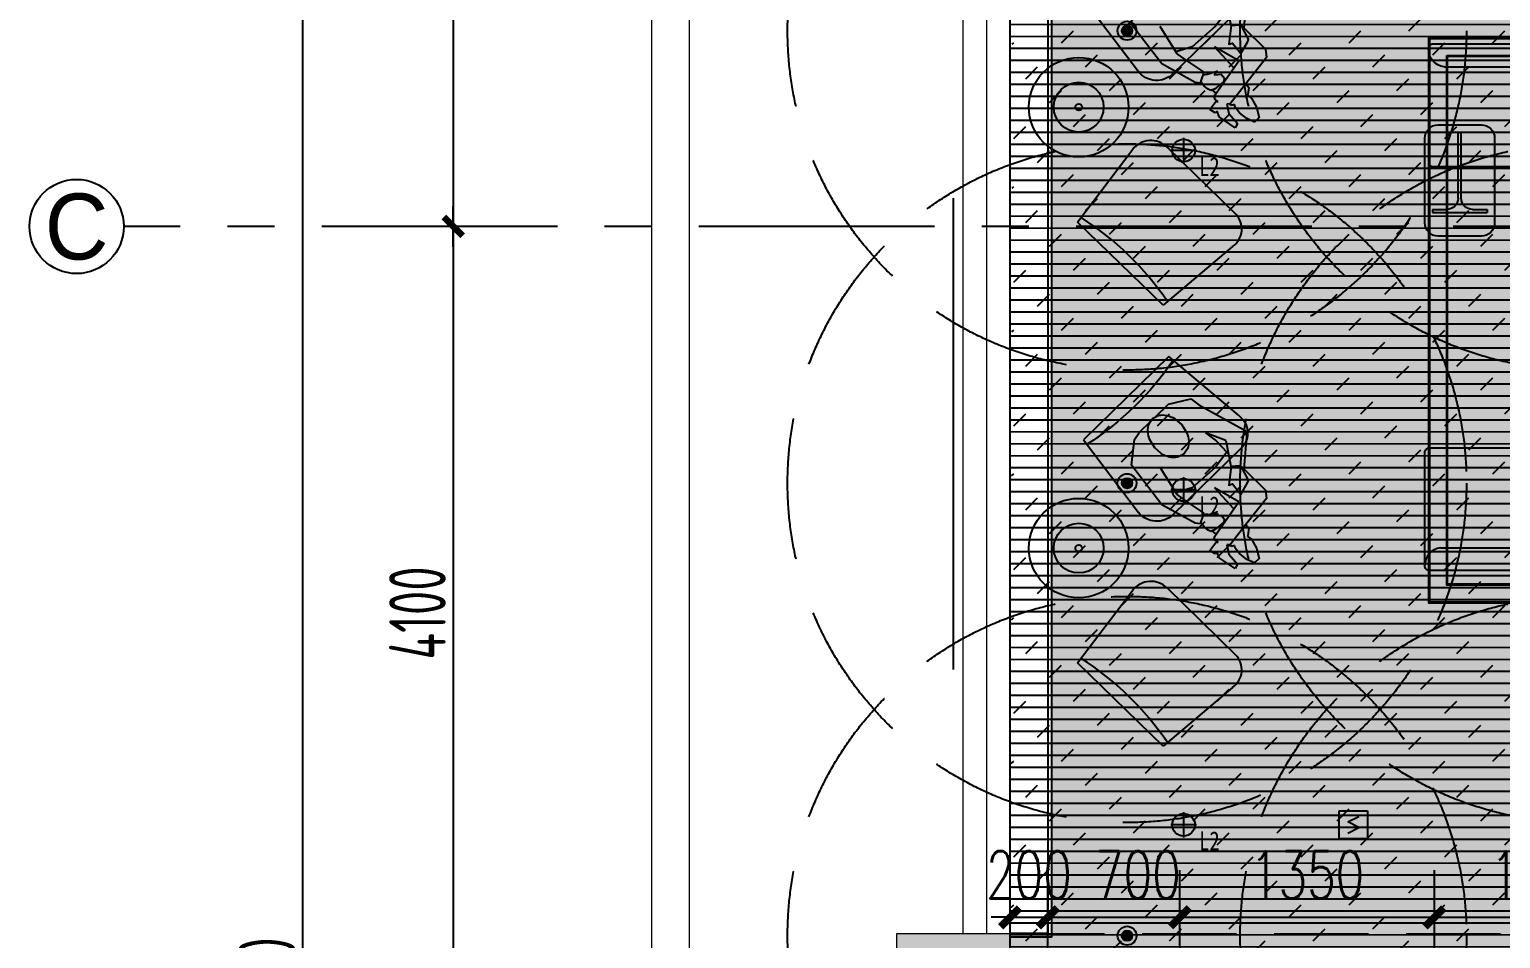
# Model space of a CAD drawing. Header units: millimetres. Extents: x -86392818 to -86307589, y 1129347621 to 1129375919.
# Drawn here: x -86342389 to -86334588, y 1129361194 to 1129366016 of the extents above; entities that cross this region are included whole.
import ezdxf
from ezdxf.enums import TextEntityAlignment as Align

# ---------------------------------------------------------------- set-up
doc = ezdxf.new("R2010")
doc.units = ezdxf.units.MM
doc.header["$LTSCALE"] = 1000
for name, pattern in [('__DASH', [0.35, 0.25, -0.1]), ('CENTER', [2, 1.25, -0.25, 0.25, -0.25]), ('DASH', [0.35, 0.25, -0.1])]:
    doc.linetypes.add(name, pattern=pattern)
doc.layers.get('Defpoints').update_dxf_attribs({"color": 250})
for name, color, linetype in [('A—轴线', 1, 'CENTER'), ('A—轴线尺寸', 1, 'Continuous'), ('CDnA - Furniture-Loose', 1, 'Continuous'), ('C—平顶—喷淋', 5, 'Continuous'), ('C—平顶—灯具', 1, 'Continuous'), ('C—平顶—烟感 温感', 3, 'Continuous'), ('C—平顶—轮廓线', 4, 'Continuous'), ('F—地坪—hatch', 8, 'Continuous'), ('F—地坪—分格', 5, 'Continuous'), ('P—平面—移动家具1', 165, 'Continuous'), ('WALL-DIM', 3, 'Continuous')]:
    doc.layers.add(name, color=color, linetype=linetype)
for name, color, linetype, lineweight in [('P-15 平面窗帘', 8, 'Continuous', 0), ('Q-01 原始墙柱', 7, 'Continuous', 0), ('Q-02 墙柱填充', 250, 'Continuous', 0), ('Q-11 建筑幕墙', 60, 'Continuous', 0)]:
    doc.layers.add(name, color=color, linetype=linetype, lineweight=lineweight)
doc.styles.add('_TCH_DIM_T3', font='SIMPLEX', dxfattribs={"width": 0.705882, "bigfont": 'GBCBIG'})
doc.styles.add('ADD-dim', font='isocp.shx', dxfattribs={"width": 0.7, "bigfont": 'hztxt.shx'})
doc.styles.add('HZTXT', font='t.shx', dxfattribs={"bigfont": 'hztxt.shx'})
doc.styles.add('黑体', font='simhei.ttf')
doc.dimstyles.new('ADD-(模型空间)', dxfattribs={"dimscale": 100, "dimtxt": 3, "dimasz": 1, "dimexe": 1, "dimexo": 1, "dimgap": 0.4, "dimtad": 1, "dimdec": 0, "dimrnd": 5, "dimzin": 0, "dimdsep": 46, "dimtxsty": 'ADD-dim', "dimblk1": 'DIM1', "dimblk2": 'DIM1', "dimsah": 1, "dimcen": 2, "dimclrd": 33, "dimclre": 33, "dimclrt": 4, "dimadec": 0, "dimazin": 0, "dimtfac": 2, "dimtdec": 0, "dimtix": 1, "dimtmove": 2, "dimatfit": 3, "dimldrblk": 'HBA_Leader_Arrow', "dimfxl": 5, "dimfxlon": 1, "dimtolj": 1, "dimtzin": 0, "dimarcsym": 0})
doc.dimstyles.new('WALL-DIM', dxfattribs={"dimtxt": 250, "dimasz": 100, "dimexe": 250, "dimexo": 300, "dimgap": 100, "dimtad": 1, "dimdec": 0, "dimzin": 0, "dimdsep": 46, "dimtxsty": '_TCH_DIM_T3', "dimblk": 'ARCHTICK', "dimcen": 0.09, "dimclrd": 1, "dimclre": 1, "dimclrt": 7, "dimazin": 2, "dimtfac": 1, "dimtdec": 0, "dimtix": 1, "dimtmove": 2, "dimatfit": 3, "dimfxl": 500, "dimfxlon": 1, "dimtolj": 1, "dimtzin": 0, "dimarcsym": 0})

# ---------------------------------------------------------------- blocks, each defined once
blk = doc.blocks.new('HJRTHRTRT')
blk.add_lwpolyline([(29478.4, -48469.6), (29028.4, -48469.6, 0.414214), (28958.4, -48539.6), (28958.4, -48769.6, 0.414214), (29028.4, -48839.6), (29478.4, -48839.6, 0.414214), (29548.4, -48769.6), (29548.4, -48539.6, 0.414214)], format="xyb", close=True)
at = {"layer": 'CDnA - Furniture-Loose', "color": 251}
for p, q in [((29083, -48799.6), (29083, -48509.6)), ((29099, -48509.6), (29083, -48509.6)), ((29099, -48586.6), (29099, -48509.6)), ((29159, -48646.6), (29508.4, -48646.6)), ((29159, -48662.6), (29508.4, -48662.6)), ((29508.4, -48662.6), (29508.4, -48646.6)), ((29099, -48799.6), (29099, -48722.6))]:
    blk.add_line(p, q, dxfattribs=at)
at = {"layer": 'CDnA - Furniture-Loose', "color": 8}
blk.add_line((29099, -48799.6), (29083, -48799.6), dxfattribs=at)
at = {"layer": 'CDnA - Furniture-Loose', "color": 251}
for centre, start, end in [((29159, -48586.6), 180, 270), ((29159, -48722.6), 90, 180)]:
    blk.add_arc(centre, 60, start, end, dxfattribs=at)
blk = doc.blocks.new('fdxdffhh')
at = {"color": 0}
blk.add_line((242.6, 530), (-242.6, 530), dxfattribs=at)
blk.add_lwpolyline([(-300, 650), (300, 650, -0.414214), (325, 625), (325, 25, -0.414214), (300, 0), (-300, 0, -0.414214), (-325, 25), (-325, 625, -0.414214)], format="xyb", close=True, dxfattribs=at)
for centre, start, end in [((-232.2, 622.2), 178.29929, 263.55717), ((232.2, 622.2), 276.44283, 1.70071)]:
    blk.add_arc(centre, 92.8, start, end, dxfattribs=at)
blk = doc.blocks.new('sfdsfdghh')
at = {"color": 0}
blk.add_line((742.6, 530), (-892.6, 530), dxfattribs=at)
blk.add_lwpolyline([(-950, 650), (800, 650, -0.414214), (825, 625), (825, 25, -0.414214), (800, 0), (-950, 0, -0.414214), (-975, 25), (-975, 625, -0.414214)], format="xyb", close=True, dxfattribs=at)
for centre, start, end in [((-882.2, 622.2), 178.29929, 263.55717), ((732.2, 622.2), 276.44283, 1.70071)]:
    blk.add_arc(centre, 92.8, start, end, dxfattribs=at)
blk = doc.blocks.new('600  730')
for radius in [300, 150, 20]:
    blk.add_circle((40534.2, -20495.8), radius)
blk = doc.blocks.new('4R11')
for p, q in [((56896.2, -49307.4), (57308.2, -49307.4)), ((56845.7, -49807.4), (56796.7, -49417.4)), ((57396.7, -49417.4), (57358.7, -49807.4)), ((57358.7, -49807.4), (56845.7, -49807.4))]:
    blk.add_line(p, q)
for centre, radius, start, end in [((56896.2, -49407.4), 100, 90, 185.71059), ((57306.3, -49399.6), 92.1, 348.84673, 88.82053), ((57102.2, -51061.2), 1304.7, 78.55204, 101.44796)]:
    blk.add_arc(centre, radius, start, end)
blk = doc.blocks.new('WPERAS2D')
for p, q in [((-0.2267, -0.2248, 0.001), (-0.1677, -0.1243, 0.001)), ((-0.1677, -0.1243, 0.001), (-0.186, -0.1929, 0.001)), ((0.1552, -0.2857, 0.001), (0.1339, -0.1174, 0.001)), ((-0.2267, -0.2248, 0.001), (-0.1611, -0.3472, 0.001)), ((-0.186, -0.1929, 0.001), (-0.1914, -0.2767, 0.001)), ((-0.1914, -0.2767, 0.001), (-0.1927, -0.2881, 0.001)), ((-0.1914, -0.2767, 0.001), (-0.0931, -0.3004, 0.001)), ((-0.0931, -0.3004, 0.001), (0.0695, -0.3072, 0.001)), ((0.0695, -0.3072, 0.001), (0.1536, -0.2735, 0.001)), ((0.1377, -0.3478, 0.001), (0.1552, -0.2857, 0.001)), ((-0.2004, -0.3746, 0.001), (-0.2063, -0.4004, 0.001)), ((-0.1611, -0.3472, 0.001), (-0.2004, -0.3746, 0.001)), ((-0.0762, -0.5206, 0.001), (-0.022, -0.3817, 0.001)), ((-0.022, -0.3817, 0.001), (-0.0321, -0.5307, 0.001)), ((0.1048, -0.4524, 0.001), (0.1377, -0.3478, 0.001)), ((0.1503, -0.4803, 0.001), (0.1048, -0.4524, 0.001)), ((0.1249, -0.5793, 0.001), (-0.0762, -0.5206, 0.001)), ((-0.0321, -0.5307, 0.001), (-0.0321, -0.5334, 0.001)), ((-0.0294, -0.6386, 0.001), (0.1034, -0.6696, 0.001))]:
    blk.add_line(p, q)
at = {"elevation": 0.001}
for points in [[(-0.012, 0.1074), (-0.0339, 0.1024, 0.106122), (-0.0666, 0.0753, 0.085601), (-0.0877, 0.0365), (-0.0965, -0.0128), (-0.0903, -0.0626, 0.085601), (-0.0713, -0.1024, 0.106122), (-0.0401, -0.1312), (-0.0059, -0.141)], [(-0.0059, -0.141), (0.0288, -0.133, 0.106122), (0.0615, -0.1059, 0.085601), (0.0847, -0.0632), (0.0914, -0.0178), (0.0852, 0.032, 0.085601), (0.0662, 0.0718, 0.106122), (0.035, 0.1006), (0.0213, 0.1045)]]:
    blk.add_lwpolyline(points, format="xyb", dxfattribs=at)
for points in [[(-0.1621, -0.3479), (-0.0897, -0.4181), (-0.1093, -0.4257), (-0.1091, -0.4969), (-0.1743, -0.4714), (-0.1864, -0.4639), (-0.1925, -0.4442), (-0.2003, -0.4003), (-0.2037, -0.3892)], [(0.1165, -0.4596), (0.0988, -0.4706), (0.0474, -0.4904), (0.0706, -0.4978), (0.0414, -0.5162), (0.0415, -0.5419), (0.0537, -0.5555), (0.0734, -0.5554), (0.0931, -0.5554), (0.1188, -0.5553), (0.1308, -0.5515)]]:
    blk.add_lwpolyline(points, dxfattribs=at)
at = {"color": 0}
for points, invisible_edges in [([(0.0213, 0.1045, 0.001), (-0.012, 0.1074, 0.001), (-0.2331, 0.0128, 0.001)], 15), ([(-0.012, 0.1074, 0.001), (-0.2197, 0.0643, 0.001), (-0.2331, 0.0128, 0.001)], 13), ([(0.2455, -0.0127, 0.001), (0.0213, 0.1045, 0.001), (-0.2331, 0.0128, 0.001)], 15), ([(-0.012, 0.1074, 0.001), (-0.1108, 0.1162, 0.001), (-0.2197, 0.0643, 0.001)], 12), ([(0.0213, 0.1045, 0.001), (0.0008, 0.1104, 0.001), (-0.012, 0.1074, 0.001)], 12), ([(0.2455, -0.0127, 0.001), (0.1027, 0.0973, 0.001), (0.0213, 0.1045, 0.001)], 13), ([(0.2455, -0.0127, 0.001), (0.1482, 0.0838, 0.001), (0.1027, 0.0973, 0.001)], 12), ([(-0.2331, 0.0128, 0.001), (-0.3417, -0.2509, 0.001), (-0.3234, -0.2781, 0.001)], 12), ([(-0.2331, 0.0128, 0.001), (-0.3234, -0.2781, 0.001), (-0.2063, -0.4004, 0.001)], 13), ([(0.0875, -0.6868, 0.001), (0.1249, -0.5793, 0.001), (-0.2331, 0.0128, 0.001)], 15), ([(0.1249, -0.5793, 0.001), (0.2455, -0.0127, 0.001), (-0.2331, 0.0128, 0.001)], 15), ([(-0.2331, 0.0128, 0.001), (-0.0294, -0.6386, 0.001), (0.0875, -0.6868, 0.001)], 15), ([(-0.2331, 0.0128, 0.001), (-0.2063, -0.4004, 0.001), (-0.0294, -0.6386, 0.001)], 15), ([(0.1249, -0.5793, 0.001), (0.1308, -0.5515, 0.001), (0.2455, -0.0127, 0.001)], 14), ([(0.1308, -0.5515, 0.001), (0.1503, -0.4803, 0.001), (0.2455, -0.0127, 0.001)], 15), ([(0.1503, -0.4803, 0.001), (0.176, -0.4642, 0.001), (0.2455, -0.0127, 0.001)], 15), ([(0.176, -0.4642, 0.001), (0.2525, -0.2762, 0.001), (0.2455, -0.0127, 0.001)], 12), ([(-0.2063, -0.4004, 0.001), (-0.2252, -0.5612, 0.001), (-0.2015, -0.5985, 0.001)], 12), ([(-0.2063, -0.4004, 0.001), (-0.2015, -0.5985, 0.001), (-0.0294, -0.6386, 0.001)], 13), ([(0.1503, -0.4803, 0.001), (0.1564, -0.484, 0.001), (0.176, -0.4642, 0.001)], 12), ([(0.1308, -0.5515, 0.001), (0.1504, -0.5097, 0.001), (0.1503, -0.4803, 0.001)], 13), ([(0.1308, -0.5515, 0.001), (0.1445, -0.5355, 0.001), (0.1504, -0.5097, 0.001)], 13), ([(0.1308, -0.5515, 0.001), (0.1385, -0.5491, 0.001), (0.1445, -0.5355, 0.001)], 12), ([(0.0875, -0.6868, 0.001), (0.1034, -0.6696, 0.001), (0.1249, -0.5793, 0.001)], 15), ([(0.1034, -0.6696, 0.001), (0.144, -0.6188, 0.001), (0.1249, -0.5793, 0.001)], 15), ([(0.1034, -0.6696, 0.001), (0.1169, -0.6594, 0.001), (0.144, -0.6188, 0.001)], 14), ([(0.1169, -0.6594, 0.001), (0.205, -0.6255, 0.001), (0.144, -0.6188, 0.001)], 15), ([(0.144, -0.6188, 0.001), (0.144, -0.5849, 0.001), (0.1249, -0.5793, 0.001)], 13), ([(0.144, -0.6188, 0.001), (0.1508, -0.6018, 0.001), (0.144, -0.5849, 0.001)], 12), ([(0.205, -0.6255, 0.001), (0.1542, -0.612, 0.001), (0.144, -0.6188, 0.001)], 12), ([(-0.0294, -0.6386, 0.001), (0.0039, -0.6901, 0.001), (0.0875, -0.6868, 0.001)], 15), ([(-0.0294, -0.6386, 0.001), (-0.0288, -0.6628, 0.001), (0.0039, -0.6901, 0.001)], 14), ([(-0.0288, -0.6628, 0.001), (-0.0017, -0.6899, 0.001), (0.0039, -0.6901, 0.001)], 12), ([(0.0039, -0.6901, 0.001), (-0.005, -0.717, 0.001), (0.0051, -0.7712, 0.001)], 12), ([(0.0039, -0.6901, 0.001), (0.0627, -0.8254, 0.001), (0.0875, -0.6868, 0.001)], 15), ([(0.0039, -0.6901, 0.001), (0.0051, -0.7712, 0.001), (0.0627, -0.8254, 0.001)], 15), ([(0.0627, -0.8254, 0.001), (0.0932, -0.7373, 0.001), (0.0875, -0.6868, 0.001)], 15), ([(0.0875, -0.6868, 0.001), (0.1034, -0.6797, 0.001), (0.1034, -0.6696, 0.001)], 12), ([(0.0932, -0.7373, 0.001), (0.0932, -0.7001, 0.001), (0.0875, -0.6868, 0.001)], 12), ([(0.1169, -0.6594, 0.001), (0.1813, -0.656, 0.001), (0.205, -0.6255, 0.001)], 15), ([(0.1169, -0.6594, 0.001), (0.1406, -0.7034, 0.001), (0.1813, -0.656, 0.001)], 14), ([(0.1406, -0.7034, 0.001), (0.1914, -0.6865, 0.001), (0.1813, -0.656, 0.001)], 13), ([(0.1406, -0.7034, 0.001), (0.161, -0.7847, 0.001), (0.1914, -0.6865, 0.001)], 13), ([(0.1813, -0.656, 0.001), (0.1948, -0.656, 0.001), (0.205, -0.6255, 0.001)], 12), ([(0.0051, -0.7712, 0.001), (0.0288, -0.822, 0.001), (0.0627, -0.8254, 0.001)], 12), ([(0.0627, -0.8254, 0.001), (0.083, -0.7847, 0.001), (0.0932, -0.7373, 0.001)], 12), ([(0.1406, -0.7034, 0.001), (0.1372, -0.7746, 0.001), (0.161, -0.7847, 0.001)], 12)]:
    blk.add_3dface(points, dxfattribs=dict(at, invisible_edges=invisible_edges))
blk = doc.blocks.new('*U98')
at = {"color": 0, "linetype": 'ByBlock'}
blk.add_blockref('WPERAS2D', (0, 0), dxfattribs=at)
blk = doc.blocks.new('DIM1')
at = {"color": 8}
blk.add_line((-1.071, 0), (1.071, 0), dxfattribs=at)
at = {"const_width": 0.357}
blk.add_lwpolyline([(-0.5, -0.5), (0.5, 0.5)], dxfattribs=at)
blk = doc.blocks.new('*D132')
at = {"layer": 'A—轴线尺寸', "color": 33, "lineweight": -2, "transparency": 16777216}
for p, q in [((-2152.4, 20800), (-2752.4, 20800)), ((-2652.4, 20700), (-2652.4, 14600)), ((-2152.4, 14500), (-2752.4, 14500))]:
    blk.add_line(p, q, dxfattribs=at)
at = {"layer": 'Defpoints', "color": 0, "transparency": 16777216}
for p in [(-219.5, 20800), (-2652.4, 14500), (19480.5, 14500)]:
    blk.add_point(p, dxfattribs=at)
at = {"layer": 'A—轴线尺寸', "color": 33, "lineweight": -2, "transparency": 16777216, "xscale": 100, "yscale": 100, "zscale": 100}
for p, rotation in [((-2652.4, 20800), 90), ((-2652.4, 14500), 270)]:
    blk.add_blockref('DIM1', p, dxfattribs=dict(at, rotation=rotation))
at = {"layer": 'A—轴线尺寸', "color": 4, "transparency": 16777216, "insert": (-2842.4, 17650), "char_height": 300, "attachment_point": 5, "rotation": 90, "style": 'ADD-dim'}
blk.add_mtext('\\A1;6300', dxfattribs=at)
blk = doc.blocks.new('HBA_Leader_Arrow')
blk.add_line((0, 0), (-1, 0))
at = {"extrusion": (0, 0, -1)}
blk.add_lwpolyline([(0, 0), (0.597, -1.065), (0.965, -0.788), (0.074, 0), (0.965, 0.788), (0.597, 1.065)], close=True, dxfattribs=at)
for points in [[(-0.965, 0.788), (-0.597, 1.065), (-0.074, 0), (0, 0)], [(-0.965, -0.788), (-0.597, -1.065), (-0.074, 0), (0, 0)]]:
    blk.add_solid(points)
blk = doc.blocks.new('*D133')
at = {"layer": 'A—轴线尺寸', "color": 33, "lineweight": -2, "transparency": 16777216}
for p, q in [((-2152.4, 14500), (-2752.4, 14500)), ((-2652.4, 14400), (-2652.4, 10500)), ((-2152.4, 10400), (-2752.4, 10400))]:
    blk.add_line(p, q, dxfattribs=at)
at = {"layer": 'Defpoints', "color": 0, "transparency": 16777216}
for p in [(19480.5, 14500), (-2652.4, 10400), (-600.7, 10400)]:
    blk.add_point(p, dxfattribs=at)
at = {"layer": 'A—轴线尺寸', "color": 33, "lineweight": -2, "transparency": 16777216, "xscale": 100, "yscale": 100, "zscale": 100}
for p, rotation in [((-2652.4, 14500), 90), ((-2652.4, 10400), 270)]:
    blk.add_blockref('DIM1', p, dxfattribs=dict(at, rotation=rotation))
at = {"layer": 'A—轴线尺寸', "color": 4, "transparency": 16777216, "insert": (-2842.4, 12450), "char_height": 300, "attachment_point": 5, "rotation": 90, "style": 'ADD-dim'}
blk.add_mtext('\\A1;4100', dxfattribs=at)
blk = doc.blocks.new('*D136')
at = {"layer": 'A—轴线尺寸', "color": 33, "lineweight": -2, "transparency": 16777216}
for p, q in [((-2950.1, 21800), (-3550.1, 21800)), ((-3450.1, -900), (-3450.1, 21700)), ((-2950.1, -1000), (-3550.1, -1000))]:
    blk.add_line(p, q, dxfattribs=at)
at = {"layer": 'Defpoints', "color": 0, "transparency": 16777216}
for p in [(-3450.1, 21800), (-473.4, 21800), (-473.4, -1000)]:
    blk.add_point(p, dxfattribs=at)
at = {"layer": 'A—轴线尺寸', "color": 33, "lineweight": -2, "transparency": 16777216, "xscale": 100, "yscale": 100, "zscale": 100}
for p, rotation in [((-3450.1, 21800), 90), ((-3450.1, -1000), 270)]:
    blk.add_blockref('DIM1', p, dxfattribs=dict(at, rotation=rotation))
at = {"layer": 'A—轴线尺寸', "color": 4, "transparency": 16777216, "insert": (-3640.2, 10400), "char_height": 300, "attachment_point": 5, "rotation": 90, "style": 'ADD-dim'}
blk.add_mtext('\\A1;22800', dxfattribs=at)
blk = doc.blocks.new('A$C34155FBA')
blk.add_circle((0, 200), 200)
at = {"style": 'HZTXT'}
blk.add_attdef('00', text='', height=200, dxfattribs=at).set_placement((0, 200), align=Align.MIDDLE)
blk = doc.blocks.new('dgdhffrhe')
at = {"layer": 'C—平顶—轮廓线'}
h = blk.add_hatch(color=256, dxfattribs=at)
h.dxf.hatch_style = 1
h.set_gradient(color1=(91, 91, 91), one_color=1, tint=1, name='INVSPHERICAL')
h.paths.add_polyline_path([(995, 1495), (-995, 1495), (-995, -1495), (995, -1495)])
h.paths.add_polyline_path([(-905, 1405), (905, 1405), (905, -1405), (-905, -1405)], flags=16)
h.paths.add_polyline_path([(-900, 1400), (900, 1400), (900, -1400), (-900, -1400)], flags=0)
for points in [[(-1000, 1500), (1000, 1500), (1000, -1500), (-1000, -1500)], [(-995, 1495), (995, 1495), (995, -1495), (-995, -1495)], [(-905, 1405), (905, 1405), (905, -1405), (-905, -1405)], [(-900, 1400), (900, 1400), (900, -1400), (-900, -1400)]]:
    blk.add_lwpolyline(points, close=True, dxfattribs=at)
blk = doc.blocks.new('fsdfssdgrewe')
at = {"layer": 'C—平顶—灯具'}
for p, q in [((68, 0), (-68, 0)), ((0, 68), (0, -68))]:
    blk.add_line(p, q, dxfattribs=at)
blk.add_circle((0, 0), 60, dxfattribs=at)
at = {"layer": 'C—平顶—灯具', "style": '黑体', "width": 0.8}
blk.add_text('L2', height=100, dxfattribs=at).set_placement((137, -84.6, 75.3), align=Align.MIDDLE_CENTER)
blk = doc.blocks.new('_ArchTick')
at = {"color": 44, "const_width": 0.4}
blk.add_lwpolyline([(-0.5, -0.5), (0.5, 0.5)], dxfattribs=at)
blk = doc.blocks.new('*D154')
at = {"layer": 'Defpoints', "color": 0, "transparency": 16777216}
for p in [(-86336989.2, 1129361306.7), (-86337189.2, 1129360621), (-86336989.2, 1129360621)]:
    blk.add_point(p, dxfattribs=at)
at = {"layer": 'WALL-DIM', "color": 1, "lineweight": -2, "transparency": 16777216}
for p, q in [((-86337189.2, 1129360921), (-86337189.2, 1129361556.7)), ((-86336989.2, 1129360921), (-86336989.2, 1129361556.7)), ((-86337189.2, 1129361306.7), (-86337289.2, 1129361306.7)), ((-86337189.2, 1129361306.7), (-86336989.2, 1129361306.7)), ((-86336989.2, 1129361306.7), (-86336889.2, 1129361306.7))]:
    blk.add_line(p, q, dxfattribs=at)
at = {"layer": 'WALL-DIM', "color": 1, "lineweight": -2, "transparency": 16777216, "xscale": 100, "yscale": 100, "zscale": 100}
blk.add_blockref('_ArchTick', (-86337189.2, 1129361306.7), dxfattribs=at)
at = {"layer": 'WALL-DIM', "color": 1, "lineweight": -2, "transparency": 16777216, "xscale": 100, "yscale": 100, "zscale": 100, "rotation": 180}
blk.add_blockref('_ArchTick', (-86336989.2, 1129361306.7), dxfattribs=at)
at = {"layer": 'WALL-DIM', "color": 7, "transparency": 16777216, "insert": (-86337089.2, 1129361531.7), "char_height": 250, "attachment_point": 5, "style": '_TCH_DIM_T3'}
blk.add_mtext('\\A1;200', dxfattribs=at)
blk = doc.blocks.new('*D155')
at = {"layer": 'Defpoints', "color": 0, "transparency": 16777216}
for p in [(-86336289.2, 1129361306.7), (-86336989.2, 1129360621), (-86336289.2, 1129360621)]:
    blk.add_point(p, dxfattribs=at)
at = {"layer": 'WALL-DIM', "color": 1, "lineweight": -2, "transparency": 16777216}
for p, q in [((-86336989.2, 1129360921), (-86336989.2, 1129361556.7)), ((-86336289.2, 1129360921), (-86336289.2, 1129361556.7)), ((-86336989.2, 1129361306.7), (-86336289.2, 1129361306.7))]:
    blk.add_line(p, q, dxfattribs=at)
at = {"layer": 'WALL-DIM', "color": 1, "lineweight": -2, "transparency": 16777216, "xscale": 100, "yscale": 100, "zscale": 100, "rotation": 180}
blk.add_blockref('_ArchTick', (-86336989.2, 1129361306.7), dxfattribs=at)
at = {"layer": 'WALL-DIM', "color": 1, "lineweight": -2, "transparency": 16777216, "xscale": 100, "yscale": 100, "zscale": 100}
blk.add_blockref('_ArchTick', (-86336289.2, 1129361306.7), dxfattribs=at)
at = {"layer": 'WALL-DIM', "color": 7, "transparency": 16777216, "insert": (-86336511.8, 1129361531.7), "char_height": 250, "attachment_point": 5, "style": '_TCH_DIM_T3'}
blk.add_mtext('\\A1;700', dxfattribs=at)
blk = doc.blocks.new('*D156')
at = {"layer": 'Defpoints', "color": 0, "transparency": 16777216}
for p in [(-86334939.3, 1129361306.7), (-86336289.2, 1129360621), (-86334939.3, 1129360621)]:
    blk.add_point(p, dxfattribs=at)
at = {"layer": 'WALL-DIM', "color": 1, "lineweight": -2, "transparency": 16777216}
for p, q in [((-86336289.2, 1129360921), (-86336289.2, 1129361556.7)), ((-86334939.3, 1129360921), (-86334939.3, 1129361556.7)), ((-86336289.2, 1129361306.7), (-86334939.3, 1129361306.7))]:
    blk.add_line(p, q, dxfattribs=at)
at = {"layer": 'WALL-DIM', "color": 1, "lineweight": -2, "transparency": 16777216, "xscale": 100, "yscale": 100, "zscale": 100, "rotation": 180}
blk.add_blockref('_ArchTick', (-86336289.2, 1129361306.7), dxfattribs=at)
at = {"layer": 'WALL-DIM', "color": 1, "lineweight": -2, "transparency": 16777216, "xscale": 100, "yscale": 100, "zscale": 100}
blk.add_blockref('_ArchTick', (-86334939.3, 1129361306.7), dxfattribs=at)
at = {"layer": 'WALL-DIM', "color": 7, "transparency": 16777216, "insert": (-86335614.3, 1129361531.7), "char_height": 250, "attachment_point": 5, "style": '_TCH_DIM_T3'}
blk.add_mtext('\\A1;1350', dxfattribs=at)
blk = doc.blocks.new('*D157')
at = {"layer": 'Defpoints', "color": 0, "transparency": 16777216}
for p in [(-86333739.3, 1129361306.7), (-86334939.3, 1129360621), (-86333739.3, 1129360621)]:
    blk.add_point(p, dxfattribs=at)
at = {"layer": 'WALL-DIM', "color": 1, "lineweight": -2, "transparency": 16777216}
for p, q in [((-86334939.3, 1129360921), (-86334939.3, 1129361556.7)), ((-86333739.3, 1129360921), (-86333739.3, 1129361556.7)), ((-86334939.3, 1129361306.7), (-86333739.3, 1129361306.7))]:
    blk.add_line(p, q, dxfattribs=at)
at = {"layer": 'WALL-DIM', "color": 1, "lineweight": -2, "transparency": 16777216, "xscale": 100, "yscale": 100, "zscale": 100, "rotation": 180}
blk.add_blockref('_ArchTick', (-86334939.3, 1129361306.7), dxfattribs=at)
at = {"layer": 'WALL-DIM', "color": 1, "lineweight": -2, "transparency": 16777216, "xscale": 100, "yscale": 100, "zscale": 100}
blk.add_blockref('_ArchTick', (-86333739.3, 1129361306.7), dxfattribs=at)
at = {"layer": 'WALL-DIM', "color": 7, "transparency": 16777216, "insert": (-86334339.3, 1129361531.7), "char_height": 250, "attachment_point": 5, "style": '_TCH_DIM_T3'}
blk.add_mtext('\\A1;1200', dxfattribs=at)
blk = doc.blocks.new('pen lin')
at = {"layer": 'C—平顶—喷淋'}
blk.add_hatch(color=8, dxfattribs=at).paths.add_polyline_path([(-27.5, 0, 1), (27.5, 0, 1)])
for radius in [50, 27.5]:
    blk.add_circle((0, 0), radius, dxfattribs=at)
at = {"layer": 'Defpoints', "color": 251, "linetype": 'DASH', "ltscale": 3}
blk.add_circle((0, 0), 1800, dxfattribs=at)
blk = doc.blocks.new('smoker')
for p, q in [((-144, -144), (-144, 144)), ((-144, 144), (144, 144)), ((-58, 29), (58, 86)), ((58, -29), (-58, 29)), ((144, 144), (144, -144)), ((144, -144), (-144, -144)), ((-58, -86), (58, -29))]:
    blk.add_line(p, q)
blk = doc.blocks.new('A$C5AE9663F')
at = {"layer": 'A—轴线', "color": 24, "linetype": 'CENTER', "ltscale": 10}
blk.add_line((0, -2850), (0, 24600), dxfattribs=at)
at = {"layer": 'A—轴线', "color": 24, "linetype": 'CENTER'}
blk.add_line((29900, 14500), (-4400, 14500), dxfattribs=at)
at = {"layer": 'A—轴线尺寸'}
ref = blk.add_blockref('A$C34155FBA', (-4650, 14250), dxfattribs=dict(at, xscale=1.25, yscale=1.25, zscale=1.25))
ref.add_attrib('00', 'C', dxfattribs={"layer": '0', "color": 4, "height": 350, "style": 'HZTXT'}).set_placement((-4650, 14500), align=Align.MIDDLE)
for base, p1, p2, picture, middle in [((-3450.1, 21800), (-473.4, -1000), (-473.4, 21800), '*D136', (-3640.2, 10400)), ((-2652.4, 14500), (-219.5, 20800), (19480.5, 14500), '*D132', (-2842.4, 17650)), ((-2652.4, 10400), (19480.5, 14500), (-600.7, 10400), '*D133', (-2842.4, 12450))]:
    dim = blk.add_linear_dim(base=base, p1=p1, p2=p2, angle=90, dimstyle='ADD-(模型空间)', dxfattribs=at)
    dim.commit()
    dim.dimension.update_dxf_attribs({"geometry": picture, "text_midpoint": middle})

msp = doc.modelspace()

# ---------------------------------------------------------------- hatches: boundary and pattern name
at = {"layer": 'C—平顶—轮廓线'}
h = msp.add_hatch(dxfattribs=at)
h.set_pattern_fill('AR-SAND', color=8, scale=5)
h.paths.add_polyline_path([(-86319389.2, 1129360621), (-86319389.2, 1129370701), (-86337189.2, 1129370701), (-86337189.2, 1129370371), (-86337569.2, 1129370371), (-86337569.2, 1129367746), (-86336969.2, 1129367746), (-86336969.2, 1129361201), (-86337189.2, 1129361201), (-86337189.2, 1129360621), (-86328589.2, 1129360621), (-86328589.2, 1129361221), (-86327989.2, 1129361221), (-86327989.2, 1129360621)])
at = {"layer": 'F—地坪—hatch'}
h = msp.add_hatch(dxfattribs=at)
h.set_pattern_fill('DOLMIT', color=250, scale=10)
h.paths.add_polyline_path([(-86319389.2, 1129360621), (-86319389.2, 1129370921), (-86337189.2, 1129370921), (-86337189.2, 1129370371), (-86337569.2, 1129370371), (-86337569.2, 1129367746), (-86337189.2, 1129367746), (-86337189.2, 1129360621), (-86328589.2, 1129360621), (-86328589.2, 1129361221), (-86327989.2, 1129361221), (-86327989.2, 1129360621)])
at = {"layer": 'Q-02 墙柱填充'}
h = msp.add_hatch(color=256, dxfattribs=at)
h.dxf.hatch_style = 1
h.paths.add_polyline_path([(-86337189.2, 1129371621), (-86337789.2, 1129371621), (-86337789.2, 1129370921), (-86337189.2, 1129370921)])
h.paths.add_polyline_path([(-86332639.2, 1129371421), (-86333139.2, 1129371421), (-86333139.2, 1129370921), (-86332639.2, 1129370921)])
h.paths.add_polyline_path([(-86327989.2, 1129371621), (-86328589.2, 1129371621), (-86328589.2, 1129370921), (-86327989.2, 1129370921)])
h.paths.add_polyline_path([(-86323439.2, 1129371421), (-86323939.2, 1129371421), (-86323939.2, 1129370921), (-86323439.2, 1129370921)])
h.paths.add_polyline_path([(-86318789.2, 1129371621), (-86319389.2, 1129371621), (-86319389.2, 1129370921), (-86318789.2, 1129370921)])
h.paths.add_polyline_path([(-86309589.2, 1129371621), (-86310189.2, 1129371621), (-86310189.2, 1129370921), (-86309589.2, 1129370921)])
h.paths.add_polyline_path([(-86309589.2, 1129365321), (-86310189.2, 1129365321), (-86310189.2, 1129364621), (-86309589.2, 1129364621)])
h.paths.add_polyline_path([(-86318789.2, 1129365321), (-86319389.2, 1129365321), (-86319389.2, 1129364621), (-86318789.2, 1129364621)])
h.paths.add_polyline_path([(-86318789.2, 1129361221), (-86319389.2, 1129361221), (-86319389.2, 1129360521), (-86318789.2, 1129360521)])
h.paths.add_polyline_path([(-86309589.2, 1129361221), (-86310189.2, 1129361221), (-86310189.2, 1129360521), (-86309589.2, 1129360521)])
h.paths.add_polyline_path([(-86327989.2, 1129361221), (-86328589.2, 1129361221), (-86328589.2, 1129360521), (-86327989.2, 1129360521)])
h.paths.add_polyline_path([(-86337189.2, 1129361221), (-86337789.2, 1129361221), (-86337789.2, 1129360521), (-86337189.2, 1129360521)])
h.paths.add_polyline_path([(-86337189.2, 1129350821), (-86337789.2, 1129350821), (-86337789.2, 1129350121), (-86337189.2, 1129350121)])
h.paths.add_polyline_path([(-86327989.2, 1129350821), (-86328589.2, 1129350821), (-86328589.2, 1129350121), (-86327989.2, 1129350121)])
h.paths.add_polyline_path([(-86323439.2, 1129350621), (-86323939.2, 1129350621), (-86323939.2, 1129350121), (-86323439.2, 1129350121)])
h.paths.add_polyline_path([(-86318789.2, 1129350821), (-86319389.2, 1129350821), (-86319389.2, 1129350121), (-86318789.2, 1129350121)])
h.paths.add_polyline_path([(-86314239.2, 1129350621), (-86314739.2, 1129350621), (-86314739.2, 1129350121), (-86314239.2, 1129350121)])
h.paths.add_polyline_path([(-86309589.2, 1129350821), (-86310189.2, 1129350821), (-86310189.2, 1129350121), (-86309589.2, 1129350121)])

# ---------------------------------------------------------------- linework, layer by layer
at = {"layer": 'C—平顶—轮廓线'}
for points in [[(-86337189.2, 1129367746), (-86336969.2, 1129367746), (-86336969.2, 1129361201), (-86337189.2, 1129361201)], [(-86337189.2, 1129367726), (-86336989.2, 1129367726), (-86336989.2, 1129361221), (-86337189.2, 1129361221)]]:
    msp.add_lwpolyline(points, dxfattribs=at)
at = {"layer": 'F—地坪—分格'}
msp.add_lwpolyline([(-86337569.2, 1129370371), (-86337189.2, 1129370371), (-86337189.2, 1129370921), (-86318789.2, 1129370921), (-86318789.2, 1129371371), (-86315389.2, 1129371371), (-86315389.2, 1129366371), (-86319389.2, 1129366371), (-86319389.2, 1129360621), (-86327989.2, 1129360621), (-86327989.2, 1129361221), (-86328589.2, 1129361221), (-86328589.2, 1129360621), (-86337189.2, 1129360621), (-86337189.2, 1129367746), (-86337569.2, 1129367746), (-86337569.2, 1129370371)], dxfattribs=at)
at = {"layer": 'P-15 平面窗帘', "color": 252, "linetype": '__DASH', "ltscale": 2}
msp.add_lwpolyline([(-86337189.2, 1129361221), (-86330835.4, 1129361221), (-86328792.5, 1129362958.5), (-86319189.2, 1129362958.5)], dxfattribs=at)
at = {"layer": 'Q-01 原始墙柱'}
msp.add_lwpolyline([(-86337789.2, 1129361221), (-86337189.2, 1129361221), (-86337189.2, 1129360521), (-86337789.2, 1129360521)], close=True, dxfattribs=at)
at = {"layer": 'Q-11 建筑幕墙', "color": 8}
for p, q in [((-86339089.2, 1129360521), (-86339089.2, 1129372271)), ((-86338889.2, 1129360721), (-86338889.2, 1129372071))]:
    msp.add_line(p, q, dxfattribs=at)
at = {"layer": 'Q-11 建筑幕墙', "color": 4}
for p, q in [((-86337439.2, 1129367496), (-86337439.2, 1129361221)), ((-86337314.2, 1129367496), (-86337314.2, 1129361221)), ((-86337189.2, 1129367496), (-86337189.2, 1129361221))]:
    msp.add_line(p, q, dxfattribs=at)

# ---------------------------------------------------------------- block references
at = {"layer": 'A—轴线'}
msp.add_blockref('A$C5AE9663F', (-86337489.2, 1129350470.8), dxfattribs=at)
at = {"layer": 'C—平顶—喷淋'}
for p in [(-86336569.2, 1129366009.1), (-86334169.2, 1129366009.1), (-86336569.2, 1129363609.1), (-86334169.2, 1129363609.1), (-86336569.2, 1129361209.1), (-86334169.2, 1129361209.1)]:
    msp.add_blockref('pen lin', p, dxfattribs=at)
at = {"layer": 'C—平顶—灯具'}
for p in [(-86336269.2, 1129365373.5), (-86336269.2, 1129363573.5), (-86336269.2, 1129361797.2)]:
    msp.add_blockref('fsdfssdgrewe', p, dxfattribs=at)
at = {"layer": 'C—平顶—烟感 温感', "xscale": 0.5172413793103449, "yscale": 0.5172413793103449, "zscale": 0.5172413793103449}
msp.add_blockref('smoker', (-86335369.2, 1129361797.2), dxfattribs=at)
at = {"layer": 'C—平顶—轮廓线'}
msp.add_blockref('dgdhffrhe', (-86333969.2, 1129364473.5), dxfattribs=at)
at = {"layer": 'P—平面—移动家具1'}
for name, p, xscale, yscale, zscale, rotation in [('4R11', (-86344163.9, 1129273356.6), -1.231999999703091, 1.231999999703091, 1.231999999703091, 224.2397297131503), ('*U98', (-86336362, 1129366206.8, -1), -999.9999999999939, 999.9999999999939, 999.9999999999939, 38.85336054286566), ('600  730', (-86355102.5, 1129330056.1), 0.8800000002626506, 0.8800000002626506, 0.8800000002626506, 89.61241315715155), ('4R11', (-86344194.9, 1129457816), 1.231999999703091, 1.231999999703091, 1.231999999703091, 315.7602702868497), ('4R11', (-86344163.9, 1129271018.1), -1.231999999703091, 1.231999999703091, 1.231999999703091, 224.2397297131503), ('*U98', (-86336362, 1129363868.3, -1), -999.9999999999939, 999.9999999999939, 999.9999999999939, 38.85336054286566), ('600  730', (-86355102.5, 1129327717.6), 0.8800000002626506, 0.8800000002626506, 0.8800000002626506, 89.61241315715155), ('4R11', (-86344194.9, 1129455477.5), 1.231999999703091, 1.231999999703091, 1.231999999703091, 315.7602702868497)]:
    msp.add_blockref(name, p, dxfattribs=dict(at, xscale=xscale, yscale=yscale, zscale=zscale, rotation=rotation))
at = {"layer": 'P—平面—移动家具1', "xscale": -1}
msp.add_blockref('sfdsfdghh', (-86334145.8, 1129365288.1), dxfattribs=at)
at = {"layer": 'P—平面—移动家具1', "xscale": -1, "rotation": 270}
msp.add_blockref('HJRTHRTRT', (-86286150.5, 1129335961.7), dxfattribs=at)
at = {"layer": 'P—平面—移动家具1', "rotation": 180}
msp.add_blockref('fdxdffhh', (-86334665.1, 1129363796.2), dxfattribs=at)

# ---------------------------------------------------------------- dimensions: what is measured, and where the dimension line sits
at = {"layer": 'WALL-DIM'}
for base, p1, p2, picture, middle in [((-86336989.2, 1129361306.7), (-86337189.2, 1129360621), (-86336989.2, 1129360621), '*D154', (-86337089.2, 1129361531.7)), ((-86334939.3, 1129361306.7), (-86336289.2, 1129360621), (-86334939.3, 1129360621), '*D156', (-86335614.3, 1129361531.7)), ((-86333739.3, 1129361306.7), (-86334939.3, 1129360621), (-86333739.3, 1129360621), '*D157', (-86334339.3, 1129361531.7))]:
    dim = msp.add_linear_dim(base=base, p1=p1, p2=p2, dimstyle='WALL-DIM', dxfattribs=at)
    dim.commit()
    dim.dimension.update_dxf_attribs({"geometry": picture, "text_midpoint": middle})
dim = msp.add_linear_dim(base=(-86336289.2, 1129361306.7), p1=(-86336989.2, 1129360621), p2=(-86336289.2, 1129360621), dimstyle='WALL-DIM', dxfattribs=at)
dim.commit()
dim.dimension.update_dxf_attribs({"geometry": '*D155', "text_midpoint": (-86336511.8, 1129361531.7), "dimtype": 160})

doc.saveas('drawing.dxf')
